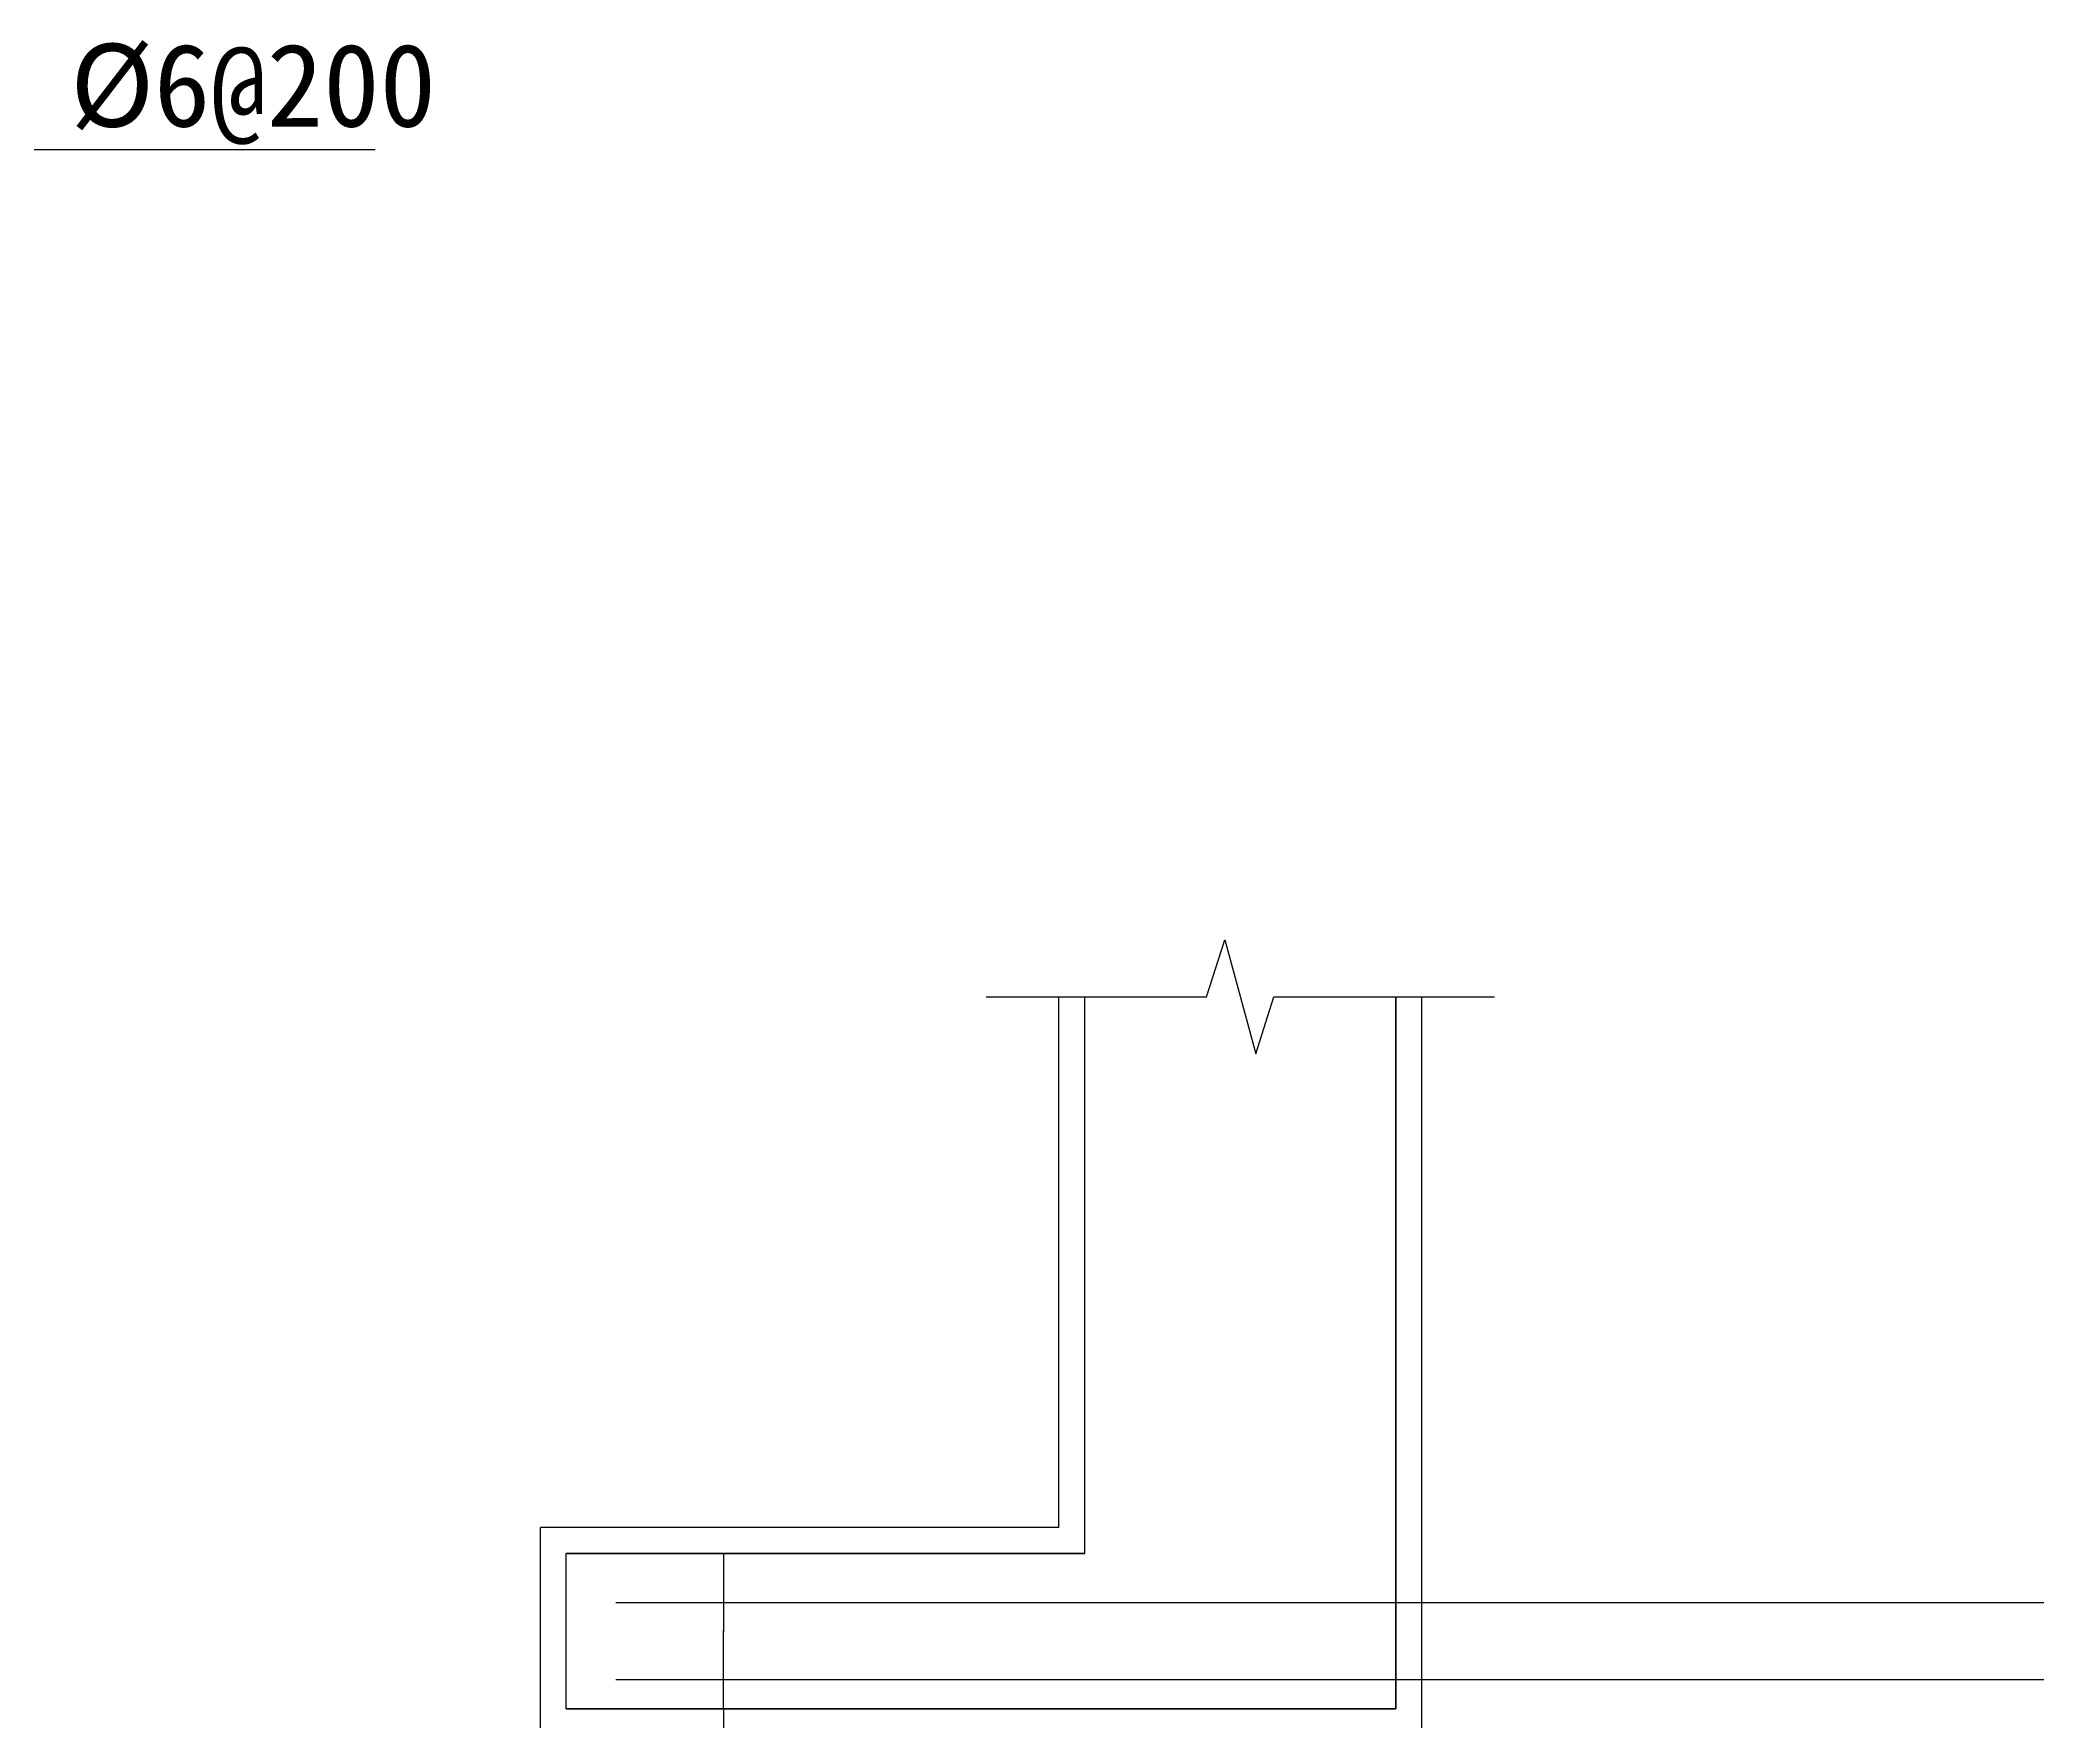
# Model space of a CAD drawing. Header units: metres. Extents: x 16 to 4383, y -1447 to 2914.
# Drawn here: x 1698 to 3244, y 1342 to 2640 of the extents above; entities that cross this region are included whole.
import ezdxf

# ---------------------------------------------------------------- set-up
doc = ezdxf.new("R2010")
doc.units = ezdxf.units.M
for name, color, linetype in [('OTHER', 7, 'Continuous'), ('PUB_DIM', 3, 'Continuous'), ('PUB_TEXT', 7, 'Continuous'), ('PUB_WALL', 255, 'Continuous'), ('S_WALL', 255, 'Continuous')]:
    doc.layers.add(name, color=color, linetype=linetype)
doc.dimstyles.get("Standard").update_dxf_attribs({"dimtxt": 2.5, "dimasz": 2.5, "dimexe": 1.25, "dimexo": 0.625, "dimtad": 1, "dimcen": 2.5, "dimazin": 3, "dimtfac": 1, "dimtmove": 0, "dimatfit": 3})

# ---------------------------------------------------------------- blocks, each defined once
blk = doc.blocks.new('_CLOSEDFILLED')
at = {"color": 0, "linetype": 'BYBLOCK'}
blk.add_solid([(-1, 0.2), (0, 0), (-1, -0.2)], dxfattribs=at)
blk = doc.blocks.new('*D6')
for p, q in [((2225.63, 1472.09), (2225.63, 1412.09)), ((2225.38, 1412.09), (2225.13, 1412.09)), ((2225.63, 1352.09), (2225.63, 1412.09)), ((2225.63, 1412.09), (2225.63, 1412.09)), ((2225.88, 1412.09), (2226.13, 1412.09))]:
    blk.add_line(p, q)
at = {"layer": 'Defpoints'}
for p in [(2225.63, 1472.09), (2225.63, 1412.09), (2225.63, 1352.09)]:
    blk.add_point(p, dxfattribs=at)
at = {"layer": 'PUB_DIM', "xscale": 0.25, "yscale": 0.25}
blk.add_blockref('_CLOSEDFILLED', (2225.63, 1412.09), dxfattribs=at)
at = {"layer": 'PUB_DIM', "xscale": 0.25, "yscale": 0.25, "rotation": 180}
blk.add_blockref('_CLOSEDFILLED', (2225.63, 1412.09), dxfattribs=at)
at = {"layer": 'PUB_DIM', "insert": (2225.63, 1413.215), "char_height": 1, "attachment_point": 5}
blk.add_mtext('0', dxfattribs=at)
blk = doc.blocks.new('*D7')
for p, q in [((2225.63, 1352.09), (2225.63, 752.09)), ((2225.38, 752.09), (2225.13, 752.09)), ((2225.63, 152.09), (2225.63, 752.09)), ((2225.63, 752.09), (2225.63, 752.09)), ((2225.88, 752.09), (2226.13, 752.09))]:
    blk.add_line(p, q)
at = {"layer": 'Defpoints'}
for p in [(2225.63, 1352.09), (2225.63, 752.09), (2225.63, 152.09)]:
    blk.add_point(p, dxfattribs=at)
at = {"layer": 'PUB_DIM', "xscale": 0.25, "yscale": 0.25}
blk.add_blockref('_CLOSEDFILLED', (2225.63, 752.09), dxfattribs=at)
at = {"layer": 'PUB_DIM', "xscale": 0.25, "yscale": 0.25, "rotation": 180}
blk.add_blockref('_CLOSEDFILLED', (2225.63, 752.09), dxfattribs=at)
at = {"layer": 'PUB_DIM', "insert": (2225.63, 753.215), "char_height": 1, "attachment_point": 5}
blk.add_mtext('0', dxfattribs=at)

msp = doc.modelspace()

# ---------------------------------------------------------------- linework, layer by layer
at = {"layer": 'OTHER'}
for p, q in [((2598.28, 1901.73), (2612.28, 1945.73)), ((2612.28, 1945.73), (2636.28, 1857.73)), ((2428.28, 1901.73), (2598.28, 1901.73)), ((2636.28, 1857.73), (2650.28, 1901.73)), ((2650.28, 1901.73), (2820.28, 1901.73))]:
    msp.add_line(p, q, dxfattribs=at)
at = {"layer": 'PUB_TEXT'}
for p, q in [((1690.76, 2555.64), (1956.7, 2555.64)), ((2484.28, 1492.09), (2484.28, 1901.73)), ((2764.28, -353.75), (2764.28, 1901.73)), ((2484.28, 1492.09), (2084.28, 1492.09)), ((2084.28, 1332.09), (2084.28, 1492.09))]:
    msp.add_line(p, q, dxfattribs=at)
for points in [[(3244.28, 1433.88), (2142.49, 1433.88)], [(3244.28, 1374.64), (2142.49, 1374.64)]]:
    msp.add_lwpolyline(points, dxfattribs=at)
at = {"layer": 'PUB_WALL'}
msp.add_lwpolyline([(2744.28, 1901.73), (2744.28, 1352.09), (2104.28, 1352.09), (2104.28, 1472.09), (2504.28, 1472.09), (2504.28, 1901.73)], dxfattribs=at)
at = {"layer": 'S_WALL'}
for p, q in [((2504.28, 1472.09), (2504.28, 1901.73)), ((2744.28, 1352.09), (2744.28, 1901.73)), ((2504.28, 1472.09), (2104.28, 1472.09)), ((2104.28, 1352.09), (2104.28, 1472.09)), ((2104.28, 1352.09), (2744.28, 1352.09))]:
    msp.add_line(p, q, dxfattribs=at)

# ---------------------------------------------------------------- texts
at = {"layer": 'PUB_TEXT'}
msp.add_text('%%c6@200', height=64, dxfattribs=at).set_placement((1721.51, 2573.2))

# ---------------------------------------------------------------- dimensions: what is measured, and where the dimension line sits
at = {"layer": 'PUB_DIM'}
for base, p1, p2, picture, middle in [((2225.63, 1412.09), (2225.63, 1472.09), (2225.63, 1352.09), '*D6', (2225.63, 1413.215)), ((2225.63, 752.09), (2225.63, 1352.09), (2225.63, 152.09), '*D7', (2225.63, 753.215))]:
    dim = msp.add_linear_dim(base=base, p1=p1, p2=p2, dimstyle='Standard', dxfattribs=at)
    dim.commit()
    dim.dimension.update_dxf_attribs({"geometry": picture, "text_midpoint": middle})

doc.saveas('drawing.dxf')
